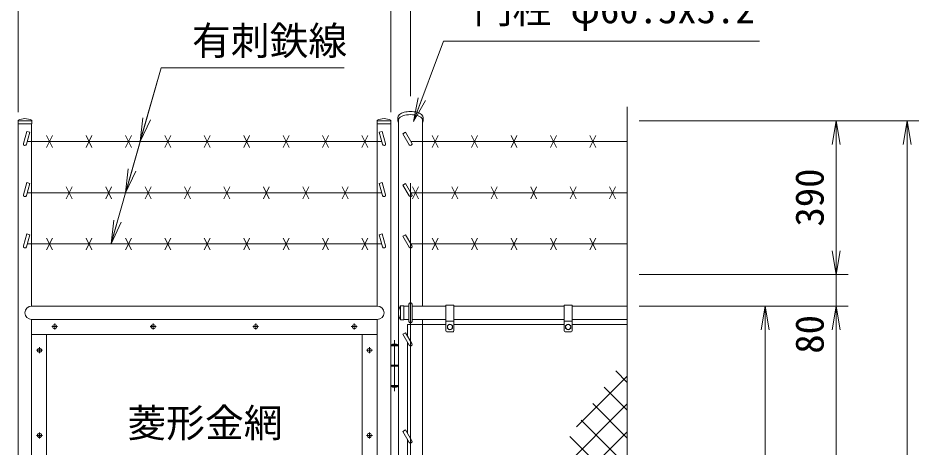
# Model space of a CAD drawing. Units: millimetres, scale not verified. Extents: x -6300 to 6300, y -4455 to 4455.
# Drawn here: x 1573 to 3858, y 391 to 1481 of the extents above; entities that cross this region are included whole.
import ezdxf
from ezdxf.enums import TextEntityAlignment as Align

# ---------------------------------------------------------------- set-up
doc = ezdxf.new("R2010")
doc.units = ezdxf.units.MM
doc.header["$LTSCALE"] = 30
doc.linetypes.add('USER1', pattern=[50.8, 31.75, -6.35, 6.35, -6.35])
for name, color, linetype, lineweight in [('0-0_D-STR1', 1, 'Continuous', 18), ('0-1_D-STR3', 3, 'Continuous', 13), ('0-2_D-BMK', 2, 'USER1', 13), ('0-5_D-DCR-HCH', 7, 'Continuous', 9), ('0-6_D-STR-DIM', 7, 'Continuous', 9), ('0-7_0', 7, 'Continuous', 9), ('0-8_D-STR-TXT', 7, 'Continuous', 9)]:
    doc.layers.add(name, color=color, linetype=linetype, lineweight=lineweight)
doc.styles.add('ＭＳ ゴシック', font='')
doc.styles.get('ＭＳ ゴシック').set_extended_font_data('MS Gothic')

# ---------------------------------------------------------------- blocks, each defined once
blk = doc.blocks.new('_Open')
at = {"layer": '0-7_0'}
blk.add_line((-30, 5), (0, 0), dxfattribs=at)
blk.add_lwpolyline([(-30, -5), (0, 0), (-30, 0)], dxfattribs=at)

msp = doc.modelspace()

# ---------------------------------------------------------------- linework, layer by layer
at = {"layer": '0-0_D-STR1'}
for p, q in [((1572.57, 1221.28), (1572.57, 1212.95)), ((1607.57, 1220.95), (1572.57, 1220.95)), ((1607.57, 1212.95), (1572.57, 1212.95)), ((1573.07, 1212.95), (1573.07, -126.05)), ((1607.07, 1212.95), (1607.07, 750.95)), ((1607.57, 1221.28), (1607.57, 1212.95)), ((2483.57, 1221.28), (2483.57, 1212.95)), ((2483.57, 1220.95), (2518.57, 1220.95)), ((2483.57, 1212.95), (2518.57, 1212.95)), ((2484.07, 750.95), (2484.07, 1212.95)), ((2518.07, -1019.05), (2518.07, 1212.95)), ((2518.57, 1221.28), (2518.57, 1212.95)), ((2536.22, 1220.66), (2536.22, 1228.62)), ((2538.07, 1225.98), (2538.07, -1399.05)), ((2598.57, 750.95), (2598.57, 1225.98)), ((2600.42, 1220.66), (2600.42, 1228.62)), ((2484.07, 750.95), (1607.07, 750.95)), ((2542.99, 751.45), (2551.32, 751.45)), ((2543.32, 751.45), (2543.32, 716.45)), ((2551.32, 751.45), (2551.32, 716.45)), ((2564.32, 750.95), (2551.32, 750.95)), ((2658.32, 750.95), (2572.32, 750.95)), ((2958.32, 750.95), (2678.32, 750.95)), ((3118.32, 750.95), (2978.32, 750.95)), ((1607.07, 716.95), (1607.07, -126.05)), ((2484.07, 716.95), (1607.07, 716.95)), ((2484.07, -985.05), (2484.07, 716.95)), ((2542.99, 716.45), (2551.32, 716.45)), ((2564.32, 716.95), (2551.32, 716.95)), ((2658.32, 716.95), (2572.32, 716.95)), ((2598.57, -985.05), (2598.57, 716.95)), ((2958.32, 716.95), (2678.32, 716.95)), ((3118.32, 716.95), (2978.32, 716.95)), ((2484.07, 678.95), (1607.07, 678.95)), ((1645.07, 678.95), (1645.07, -84.05)), ((2446.07, -84.05), (2446.07, 678.95))]:
    msp.add_line(p, q, dxfattribs=at)
for centre, radius, start, end in [((1573.57, 1221.28), 1, 122.29827, 180), ((1590.07, 1190.73), 35.72, 61.52136, 118.47864), ((1606.57, 1221.28), 1, 0, 57.70173), ((2484.57, 1221.28), 1, 122.29827, 180), ((2501.07, 1190.73), 35.72, 61.52136, 118.47864), ((2517.57, 1221.28), 1, 0, 57.70173), ((1607.07, 733.95), 17, 90, 270), ((2484.07, 733.95), 17, 270, 90), ((2573.54, 733.95), 35.72, 151.52136, 208.47864), ((2542.99, 750.45), 1, 90, 147.70173), ((2542.99, 717.45), 1, 212.29827, 270)]:
    msp.add_arc(centre, radius, start, end, dxfattribs=at)
for centre, start_param, end_param in [((2568.32, 1220.66), 5.9420265, 9.7659367), ((2568.32, 1228.62), 6.2831853, 9.424778)]:
    msp.add_ellipse(centre, major_axis=(32.1, 0), ratio=0.494803, start_param=start_param, end_param=end_param, dxfattribs=at)
at = {"layer": '0-1_D-STR3'}
for p, q in [((1594.94, 1193.97), (1586.22, 1163.33)), ((1602.64, 1191.78), (1593.92, 1161.14)), ((1602.64, 1191.78), (1594.94, 1193.97)), ((2488.5, 1191.78), (2496.2, 1193.97)), ((2488.5, 1191.78), (2497.22, 1161.14)), ((2496.2, 1193.97), (2504.92, 1163.33)), ((2548.93, 1187.83), (2555.86, 1191.83)), ((2555.86, 1191.83), (2571.78, 1164.24)), ((2495.2, 1168.24), (1595.94, 1168.24)), ((1645.07, 1153.24), (1660.07, 1183.24)), ((1645.07, 1183.24), (1660.07, 1153.24)), ((1745.07, 1153.24), (1760.07, 1183.24)), ((1745.07, 1183.24), (1760.07, 1153.24)), ((1845.07, 1153.24), (1860.07, 1183.24)), ((1845.07, 1183.24), (1860.07, 1153.24)), ((1945.07, 1153.24), (1960.07, 1183.24)), ((1945.07, 1183.24), (1960.07, 1153.24)), ((2045.07, 1153.24), (2060.07, 1183.24)), ((2045.07, 1183.24), (2060.07, 1153.24)), ((2145.07, 1153.24), (2160.07, 1183.24)), ((2145.07, 1183.24), (2160.07, 1153.24)), ((2245.07, 1153.24), (2260.07, 1183.24)), ((2245.07, 1183.24), (2260.07, 1153.24)), ((2345.07, 1153.24), (2360.07, 1183.24)), ((2345.07, 1183.24), (2360.07, 1153.24)), ((2445.07, 1153.24), (2460.07, 1183.24)), ((2445.07, 1183.24), (2460.07, 1153.24)), ((2548.93, 1187.83), (2564.86, 1160.24)), ((3118.32, 1168.24), (2569.48, 1168.24)), ((2623.32, 1153.24), (2638.32, 1183.24)), ((2623.32, 1183.24), (2638.32, 1153.24)), ((2723.32, 1153.24), (2738.32, 1183.24)), ((2723.32, 1183.24), (2738.32, 1153.24)), ((2823.32, 1153.24), (2838.32, 1183.24)), ((2823.32, 1183.24), (2838.32, 1153.24)), ((2923.32, 1153.24), (2938.32, 1183.24)), ((2923.32, 1183.24), (2938.32, 1153.24)), ((3023.32, 1153.24), (3038.32, 1183.24)), ((3023.32, 1183.24), (3038.32, 1153.24)), ((1594.94, 1064.07), (1586.22, 1033.43)), ((1602.64, 1061.88), (1593.92, 1031.24)), ((1602.64, 1061.88), (1594.94, 1064.07)), ((1695.07, 1023.33), (1710.07, 1053.33)), ((1695.07, 1053.33), (1710.07, 1023.33)), ((1795.07, 1023.33), (1810.07, 1053.33)), ((1795.07, 1053.33), (1810.07, 1023.33)), ((1895.07, 1023.33), (1910.07, 1053.33)), ((1895.07, 1053.33), (1910.07, 1023.33)), ((1995.07, 1023.33), (2010.07, 1053.33)), ((1995.07, 1053.33), (2010.07, 1023.33)), ((2095.07, 1023.33), (2110.07, 1053.33)), ((2095.07, 1053.33), (2110.07, 1023.33)), ((2195.07, 1023.33), (2210.07, 1053.33)), ((2195.07, 1053.33), (2210.07, 1023.33)), ((2295.07, 1023.33), (2310.07, 1053.33)), ((2295.07, 1053.33), (2310.07, 1023.33)), ((2395.07, 1023.33), (2410.07, 1053.33)), ((2395.07, 1053.33), (2410.07, 1023.33)), ((2488.5, 1061.88), (2496.2, 1064.07)), ((2488.5, 1061.88), (2497.22, 1031.24)), ((2496.2, 1064.07), (2504.92, 1033.43)), ((2548.93, 1057.92), (2555.86, 1061.92)), ((2548.93, 1057.92), (2564.86, 1030.33)), ((2555.86, 1061.92), (2571.78, 1034.33)), ((2573.32, 1023.33), (2588.32, 1053.33)), ((2573.32, 1053.33), (2588.32, 1023.33)), ((2673.32, 1023.33), (2688.32, 1053.33)), ((2673.32, 1053.33), (2688.32, 1023.33)), ((2773.32, 1023.33), (2788.32, 1053.33)), ((2773.32, 1053.33), (2788.32, 1023.33)), ((2873.32, 1023.33), (2888.32, 1053.33)), ((2873.32, 1053.33), (2888.32, 1023.33)), ((2973.32, 1023.33), (2988.32, 1053.33)), ((2973.32, 1053.33), (2988.32, 1023.33)), ((3073.32, 1023.33), (3088.32, 1053.33)), ((3073.32, 1053.33), (3088.32, 1023.33)), ((2495.2, 1038.33), (1595.94, 1038.33)), ((3118.32, 1038.33), (2569.48, 1038.33)), ((1594.94, 934.16), (1586.22, 903.52)), ((1602.64, 931.97), (1593.92, 901.33)), ((1602.64, 931.97), (1594.94, 934.16)), ((1645.07, 893.43), (1660.07, 923.43)), ((1645.07, 923.43), (1660.07, 893.43)), ((1745.07, 893.43), (1760.07, 923.43)), ((1745.07, 923.43), (1760.07, 893.43)), ((1845.07, 893.43), (1860.07, 923.43)), ((1845.07, 923.43), (1860.07, 893.43)), ((1945.07, 893.43), (1960.07, 923.43)), ((1945.07, 923.43), (1960.07, 893.43)), ((2045.07, 893.43), (2060.07, 923.43)), ((2045.07, 923.43), (2060.07, 893.43)), ((2145.07, 893.43), (2160.07, 923.43)), ((2145.07, 923.43), (2160.07, 893.43)), ((2245.07, 893.43), (2260.07, 923.43)), ((2245.07, 923.43), (2260.07, 893.43)), ((2345.07, 893.43), (2360.07, 923.43)), ((2345.07, 923.43), (2360.07, 893.43)), ((2445.07, 893.43), (2460.07, 923.43)), ((2445.07, 923.43), (2460.07, 893.43)), ((2488.5, 931.97), (2496.2, 934.16)), ((2488.5, 931.97), (2497.22, 901.33)), ((2496.2, 934.16), (2504.92, 903.52)), ((2548.93, 928.02), (2555.86, 932.02)), ((2548.93, 928.02), (2564.86, 900.43)), ((2555.86, 932.02), (2571.78, 904.43)), ((2623.32, 893.43), (2638.32, 923.43)), ((2623.32, 923.43), (2638.32, 893.43)), ((2723.32, 893.43), (2738.32, 923.43)), ((2723.32, 923.43), (2738.32, 893.43)), ((2823.32, 893.43), (2838.32, 923.43)), ((2823.32, 923.43), (2838.32, 893.43)), ((2923.32, 893.43), (2938.32, 923.43)), ((2923.32, 923.43), (2938.32, 893.43)), ((3023.32, 893.43), (3038.32, 923.43)), ((3023.32, 923.43), (3038.32, 893.43)), ((2495.2, 908.43), (1595.94, 908.43)), ((3118.32, 908.43), (2569.48, 908.43)), ((2564.32, 711.95), (2564.32, 755.95)), ((2572.32, 711.95), (2572.32, 755.95)), ((2658.32, 752.95), (2658.32, 687.95)), ((2678.32, 752.95), (2658.32, 752.95)), ((2678.32, 752.95), (2678.32, 687.95)), ((2958.32, 752.95), (2958.32, 687.95)), ((2978.32, 752.95), (2958.32, 752.95)), ((2978.32, 752.95), (2978.32, 687.95)), ((2678.32, 712.95), (2658.32, 712.95)), ((2978.32, 712.95), (2958.32, 712.95)), ((2560.32, 703.95), (2658.32, 703.95)), ((2560.32, 675.81), (2560.32, 703.95)), ((2676.32, 685.95), (2660.32, 685.95)), ((2661.82, 701.69), (2668.32, 705.45)), ((2661.82, 701.69), (2661.82, 694.21)), ((2668.32, 705.45), (2674.82, 701.69)), ((2674.82, 701.69), (2674.82, 694.21)), ((2678.32, 703.95), (2958.32, 703.95)), ((2976.32, 685.95), (2960.32, 685.95)), ((2961.82, 701.69), (2968.32, 705.45)), ((2961.82, 701.69), (2961.82, 694.21)), ((2968.32, 705.45), (2974.82, 701.69)), ((2974.82, 701.69), (2974.82, 694.21)), ((2978.32, 703.95), (3118.32, 703.95)), ((2548.93, 679.54), (2555.86, 683.54)), ((2548.93, 679.54), (2564.86, 651.95)), ((2555.86, 683.54), (2571.78, 655.95)), ((2518.07, 652.95), (2538.07, 652.95)), ((2518.07, 546.95), (2518.07, 652.95)), ((2518.07, 649.95), (2538.07, 649.95)), ((2538.07, 652.95), (2538.07, 546.95)), ((2560.32, 429.31), (2560.32, 659.81)), ((2518.07, 600.95), (2538.07, 600.95)), ((2538.07, 598.95), (2518.07, 598.95)), ((2538.07, 549.95), (2518.07, 549.95)), ((2518.07, 546.95), (2538.07, 546.95)), ((2548.93, 433.04), (2555.86, 437.04)), ((2555.86, 437.04), (2571.78, 409.45)), ((2548.93, 433.04), (2564.86, 405.45)), ((2560.32, 182.81), (2560.32, 413.31))]:
    msp.add_line(p, q, dxfattribs=at)
for points in [[(2661.82, 694.21), (2668.32, 690.45), (2674.82, 694.21)], [(2961.82, 694.21), (2968.32, 690.45), (2974.82, 694.21)]]:
    msp.add_lwpolyline(points, dxfattribs=at)
for centre, radius in [((1665.57, 698.95), 5.25), ((1915.57, 698.95), 5.25), ((2175.57, 698.95), 5.25), ((2425.57, 698.95), 5.25), ((2668.32, 697.95), 6.49), ((2968.32, 697.95), 6.49), ((1627.07, 638.95), 5.25), ((2464.07, 638.95), 5.25), ((1627.07, 422.95), 5.25), ((2464.07, 422.95), 5.25)]:
    msp.add_circle(centre, radius, dxfattribs=at)
for centre, radius, start, end in [((1590.07, 1162.24), 4, 164.11158, 344.11158), ((2501.07, 1162.24), 4, 195.88842, 15.88842), ((2568.32, 1162.24), 4, 210, 30), ((1590.07, 1032.33), 4, 164.11158, 344.11158), ((2501.07, 1032.33), 4, 195.88842, 15.88842), ((2568.32, 1032.33), 4, 210, 30), ((1590.07, 902.43), 4, 164.11158, 344.11158), ((2501.07, 902.43), 4, 195.88842, 15.88842), ((2568.32, 902.43), 4, 210, 30), ((2568.32, 755.95), 4, 0, 180), ((2568.32, 711.95), 4, 180, 0), ((2660.32, 687.95), 2, 180, 270), ((2676.32, 687.95), 2, 270, 0), ((2960.32, 687.95), 2, 180, 270), ((2976.32, 687.95), 2, 270, 0), ((2528.07, 628.95), 26, 67.38014, 112.61986), ((2568.32, 653.95), 4, 210, 30), ((2528.07, 570.95), 26, 247.38014, 292.61986), ((2568.32, 407.45), 4, 210, 30)]:
    msp.add_arc(centre, radius, start, end, dxfattribs=at)
at = {"layer": '0-2_D-BMK'}
for p, q in [((2568.32, -1414.05), (2568.32, 1252.95)), ((1673.01, 698.95), (1658.13, 698.95)), ((1665.57, 706.39), (1665.57, 691.51)), ((1923.01, 698.95), (1908.13, 698.95)), ((1915.57, 706.39), (1915.57, 691.51)), ((2183.01, 698.95), (2168.13, 698.95)), ((2175.57, 706.39), (2175.57, 691.51)), ((2433.01, 698.95), (2418.13, 698.95)), ((2425.57, 706.39), (2425.57, 691.51)), ((2528.07, 534.95), (2528.07, 664.95)), ((1627.07, 646.39), (1627.07, 631.51)), ((2464.07, 646.39), (2464.07, 631.51)), ((1634.51, 638.95), (1619.63, 638.95)), ((2471.51, 638.95), (2456.63, 638.95)), ((1634.51, 422.95), (1619.63, 422.95)), ((1627.07, 430.39), (1627.07, 415.51)), ((2471.51, 422.95), (2456.63, 422.95)), ((2464.07, 430.39), (2464.07, 415.51))]:
    msp.add_line(p, q, dxfattribs=at)
at = {"layer": '0-5_D-DCR-HCH'}
for p, q in [((3118.32, 628.18), (3118.19, 628.31)), ((2989.72, 444.85), (3118.32, 573.44)), ((3118.32, 557.47), (3089.07, 586.73)), ((3118.32, 486.76), (3059.95, 545.14)), ((3118.32, 416.05), (3030.83, 503.55)), ((2824.57, 208.98), (3118.32, 502.73)), ((3118.32, 345.34), (3001.7, 461.96)), ((3118.32, 274.63), (2972.58, 420.37))]:
    msp.add_line(p, q, dxfattribs=at)
msp.add_lwpolyline([(2659.41, -26.89), (2853.25, 166.95), (3118.32, 432.02)], dxfattribs=at)
at = {"layer": '0-6_D-STR-DIM'}
for p, q in [((2568.32, 1282.95), (2568.32, 1772.95)), ((1573.07, 1242.95), (1573.07, 1592.95)), ((1573.07, 1242.95), (1573.07, 1592.95)), ((2518.07, 1242.95), (2518.07, 1592.95)), ((3118.32, 1255.95), (3118.32, -108.4)), ((3148.32, 1220.95), (3858.32, 1220.95)), ((3148.32, 1220.95), (3678.32, 1220.95)), ((3648.32, 890.95), (3648.32, 1160.95)), ((3828.32, -989.05), (3828.32, 1160.95)), ((3648.32, 890.95), (3648.32, 950.95)), ((3148.32, 830.95), (3678.32, 830.95)), ((3148.32, 830.95), (3678.32, 830.95)), ((3648.32, 750.95), (3648.32, 830.95)), ((3148.32, 750.95), (3498.32, 750.95)), ((3148.32, 750.95), (3678.32, 750.95)), ((3148.32, 750.95), (3678.32, 750.95)), ((3468.32, -959.05), (3468.32, 690.95)), ((3648.32, -989.05), (3648.32, 690.95)), ((3648.32, 690.95), (3648.32, 630.95))]:
    msp.add_line(p, q, dxfattribs=at)
at = {"layer": '0-8_D-STR-TXT'}
for q in [(1845.99, 1040.26), (1882.84, 1170.16)]:
    msp.add_line((1935.41, 1355.48), q, dxfattribs=at)
for points in [[(3454.09, 1422.45), (2652.07, 1422.45), (2576.68, 1221.18)], [(2399.74, 1355.48), (1935.41, 1355.48), (1809.15, 910.35)]]:
    msp.add_lwpolyline(points, dxfattribs=at)

# ---------------------------------------------------------------- block references
at = {"layer": '0-6_D-STR-DIM', "xscale": 2, "yscale": 2}
for p, rotation in [((3648.32, 1220.95), 90), ((3828.32, 1220.95), 90), ((3648.32, 830.95), 270), ((3648.32, 830.95), 270), ((3468.32, 750.95), 90), ((3648.32, 750.95), 90), ((3648.32, 750.95), 90)]:
    msp.add_blockref('_Open', p, dxfattribs=dict(at, rotation=rotation))
at = {"layer": '0-8_D-STR-TXT', "xscale": 2, "yscale": 2}
for p, rotation in [((2575.98, 1219.31), 249.46512), ((1882.3, 1168.24), 254.16392), ((1845.45, 1038.33), 254.16392), ((1808.6, 908.43), 254.16392)]:
    msp.add_blockref('_Open', p, dxfattribs=dict(at, rotation=rotation))

# ---------------------------------------------------------------- texts
at = {"layer": '0-6_D-STR-DIM', "style": 'ＭＳ ゴシック'}
for s, p in [('390', (3638.2, 952.64)), ('80', (3638.2, 630.2))]:
    msp.add_text(s, height=72.14, rotation=90, dxfattribs=at).set_placement(p, align=Align.BOTTOM_LEFT)
at = {"layer": '0-8_D-STR-TXT', "style": 'ＭＳ ゴシック'}
for s, p in [('門柱 φ60.5x3.2', (2728.46, 1446.47)), ('有刺鉄線', (2014.08, 1366.24)), ('菱形金網', (1850.15, 397.05))]:
    msp.add_text(s, height=72.14, dxfattribs=at).set_placement(p, align=Align.BOTTOM_LEFT)

doc.saveas('drawing.dxf')
